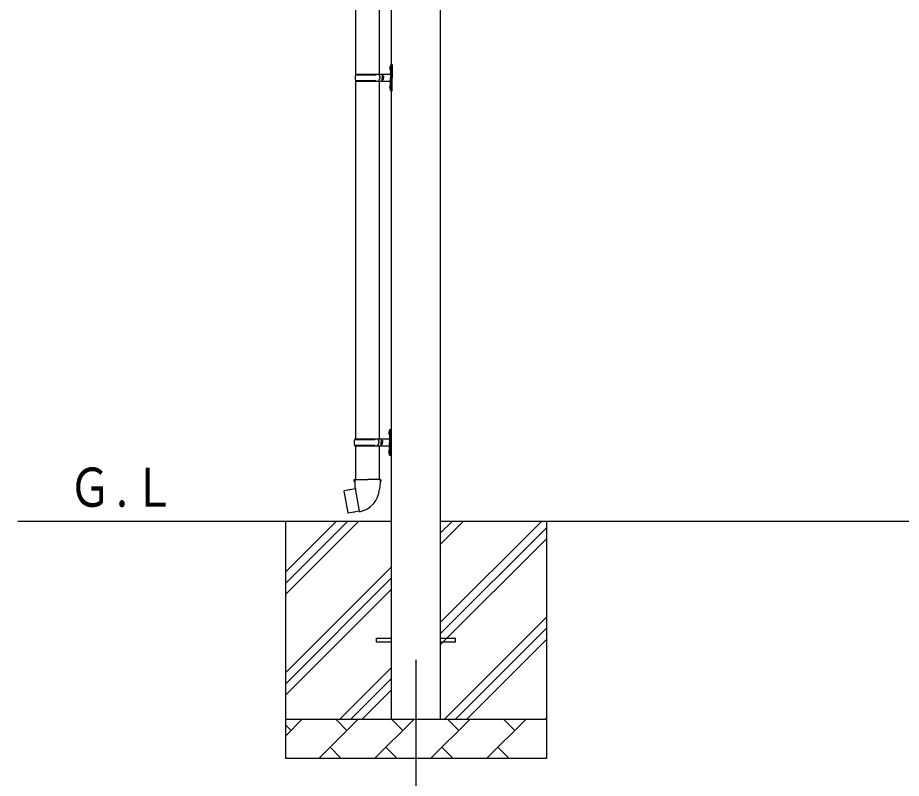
# Model space of a CAD drawing. Units: millimetres, scale not verified. Extents: x -12615 to 12615, y -8910 to 8910.
# Drawn here: x -1550 to 684, y -5632 to -3708 of the extents above; entities that cross this region are included whole.
import ezdxf
from ezdxf.enums import TextEntityAlignment as Align

# ---------------------------------------------------------------- set-up
doc = ezdxf.new("R2010")
doc.units = ezdxf.units.MM
doc.header["$LTSCALE"] = 40
for name, color, linetype in [('0-3_YKK_12', 2, 'Continuous'), ('0-4_YKK_13', 4, 'Continuous'), ('0-5_YKK_A1', 4, 'Continuous')]:
    doc.layers.add(name, color=color, linetype=linetype)
doc.styles.add('ＭＳ ゴシック', font='')
doc.styles.get('ＭＳ ゴシック').set_extended_font_data('MS Gothic')

msp = doc.modelspace()

# ---------------------------------------------------------------- linework, layer by layer
at = {"layer": '0-3_YKK_12'}
msp.add_line((-543.18, -5332.18), (-543.18, -5832.18), dxfattribs=at)
at = {"layer": '0-4_YKK_13'}
for p, q in [((-695.68, -2946.18), (-695.68, -3850.68)), ((-635.68, -2946.18), (-635.68, -3850.68)), ((-609.48, -3833.54), (-607.43, -3834.53)), ((-608.21, -3831.53), (-607.58, -3831.53)), ((-608.21, -3831.53), (-608.21, -3839.83)), ((-608.21, -3839.83), (-607.58, -3839.83)), ((-607.58, -3831.53), (-607.58, -3839.83)), ((-607.58, -3831.53), (-607.18, -3831.93)), ((-607.58, -3839.83), (-607.18, -3839.43)), ((-607.43, -3834.53), (-606.82, -3835.68)), ((-607.18, -3827.68), (-604.18, -3826.18)), ((-607.18, -3827.68), (-607.18, -3859.68)), ((-607.18, -3831.93), (-607.18, -3839.43)), ((-604.18, -3826.18), (-604.18, -3859.68)), ((-604.18, -3826.18), (-603.18, -3826.18)), ((-603.18, -3826.18), (-603.18, -3859.68)), ((-696.18, -3852.68), (-645.84, -3852.68)), ((-695.18, -3850.68), (-609.18, -3850.68)), ((-695.18, -3850.68), (-695.18, -3852.68)), ((-636.18, -3850.68), (-636.18, -3855.18)), ((-636.18, -3855.18), (-634.18, -3855.18)), ((-636.18, -3868.68), (-636.18, -3864.18)), ((-636.18, -3864.18), (-634.18, -3864.18)), ((-634.18, -3855.18), (-634.18, -3859.68)), ((-634.18, -3864.18), (-634.18, -3859.68)), ((-628.18, -3850.68), (-628.18, -3859.68)), ((-628.18, -3855.18), (-625.18, -3855.18)), ((-628.18, -3868.68), (-628.18, -3859.68)), ((-628.18, -3864.18), (-625.18, -3864.18)), ((-625.18, -3855.18), (-625.18, -3859.68)), ((-625.18, -3864.18), (-625.18, -3859.68)), ((-607.18, -3891.68), (-607.18, -3859.68)), ((-604.18, -3893.18), (-604.18, -3859.68)), ((-603.18, -3893.18), (-603.18, -3859.68)), ((-696.18, -3866.68), (-645.84, -3866.68)), ((-695.68, -3868.68), (-695.68, -4773.18)), ((-695.18, -3868.68), (-695.18, -3866.68)), ((-695.18, -3868.68), (-609.18, -3868.68)), ((-635.68, -3868.68), (-635.68, -4773.18)), ((-609.48, -3881.54), (-607.43, -3882.53)), ((-608.21, -3879.53), (-607.58, -3879.53)), ((-608.21, -3879.53), (-608.21, -3887.83)), ((-607.58, -3879.53), (-607.58, -3887.83)), ((-607.58, -3879.53), (-607.18, -3879.93)), ((-607.43, -3882.53), (-606.82, -3883.68)), ((-607.18, -3879.93), (-607.18, -3887.43)), ((-608.21, -3887.83), (-607.58, -3887.83)), ((-607.58, -3887.83), (-607.18, -3887.43)), ((-607.18, -3891.68), (-604.18, -3893.18)), ((-604.18, -3893.18), (-603.18, -3893.18)), ((-611.98, -4756.04), (-609.93, -4757.03)), ((-610.71, -4754.03), (-610.08, -4754.03)), ((-610.71, -4754.03), (-610.71, -4762.33)), ((-610.08, -4754.03), (-610.08, -4762.33)), ((-610.08, -4754.03), (-609.68, -4754.43)), ((-609.93, -4757.03), (-609.32, -4758.18)), ((-609.68, -4750.18), (-606.68, -4748.68)), ((-609.68, -4750.18), (-609.68, -4782.18)), ((-609.68, -4754.43), (-609.68, -4761.93)), ((-606.68, -4748.68), (-606.68, -4782.18)), ((-606.68, -4748.68), (-605.68, -4748.68)), ((-605.68, -4748.68), (-605.68, -4782.18)), ((-698.68, -4775.18), (-648.34, -4775.18)), ((-697.68, -4773.18), (-611.68, -4773.18)), ((-697.68, -4773.18), (-697.68, -4775.18)), ((-638.68, -4773.18), (-638.68, -4777.68)), ((-638.68, -4777.68), (-636.68, -4777.68)), ((-636.68, -4777.68), (-636.68, -4782.18)), ((-630.68, -4773.18), (-630.68, -4782.18)), ((-630.68, -4777.68), (-627.68, -4777.68)), ((-627.68, -4777.68), (-627.68, -4782.18)), ((-610.71, -4762.33), (-610.08, -4762.33)), ((-610.08, -4762.33), (-609.68, -4761.93)), ((-698.68, -4789.18), (-648.34, -4789.18)), ((-697.68, -4791.18), (-697.68, -4789.18)), ((-697.68, -4791.18), (-611.68, -4791.18)), ((-695.68, -4791.18), (-695.68, -4876.11)), ((-638.68, -4791.18), (-638.68, -4786.68)), ((-638.68, -4786.68), (-636.68, -4786.68)), ((-636.68, -4786.68), (-636.68, -4782.18)), ((-635.68, -4791.18), (-635.68, -4876.11)), ((-630.68, -4791.18), (-630.68, -4782.18)), ((-630.68, -4786.68), (-627.68, -4786.68)), ((-627.68, -4786.68), (-627.68, -4782.18)), ((-610.71, -4802.03), (-610.08, -4802.03)), ((-610.71, -4802.03), (-610.71, -4810.33)), ((-610.08, -4802.03), (-610.08, -4810.33)), ((-610.08, -4802.03), (-609.68, -4802.43)), ((-609.68, -4814.18), (-609.68, -4782.18)), ((-609.68, -4802.43), (-609.68, -4809.93)), ((-606.68, -4815.68), (-606.68, -4782.18)), ((-605.68, -4815.68), (-605.68, -4782.18)), ((-611.98, -4804.04), (-609.93, -4805.03)), ((-610.71, -4810.33), (-610.08, -4810.33)), ((-610.08, -4810.33), (-609.68, -4809.93)), ((-609.93, -4805.03), (-609.32, -4806.18)), ((-609.68, -4814.18), (-606.68, -4815.68)), ((-606.68, -4815.68), (-605.68, -4815.68)), ((-697.53, -4876.11), (-699.68, -4876.89)), ((-699.68, -4876.89), (-699.68, -4880.51)), ((-699.68, -4880.51), (-697.44, -4881.33)), ((-697.53, -4876.11), (-665.68, -4876.11)), ((-697.53, -4876.11), (-697.44, -4881.33)), ((-697.44, -4881.33), (-697.18, -4896.11)), ((-633.83, -4876.11), (-665.68, -4876.11)), ((-631.68, -4880.51), (-633.92, -4881.33)), ((-633.83, -4876.11), (-631.68, -4876.89)), ((-631.68, -4876.89), (-631.68, -4880.51)), ((-724.14, -4904.56), (-724.95, -4905.73)), ((-724.95, -4905.73), (-715.32, -4960.29)), ((-696.27, -4899.31), (-724.14, -4904.56)), ((-711.39, -4901.96), (-711.61, -4902.2)), ((-697.18, -4896.11), (-695.83, -4898.11)), ((-685.91, -4956.61), (-696.05, -4899.13)), ((-696.02, -4898.31), (-696.02, -4899.02)), ((-695.83, -4898.11), (-695.86, -4898.12)), ((-635.49, -4898.05), (-635.56, -4900.21)), ((-634.18, -4896.11), (-635.49, -4898.05)), ((-685.61, -4957.37), (-685.85, -4956.71)), ((-701.3, -4959.2), (-701.58, -4959.05)), ((-643.18, -5277.68), (-605.68, -5277.68)), ((-643.18, -5286.68), (-643.18, -5277.68)), ((-643.18, -5286.68), (-605.68, -5286.68)), ((-480.68, -5277.68), (-443.18, -5277.68)), ((-480.68, -5286.68), (-443.18, -5286.68)), ((-443.18, -5286.68), (-443.18, -5277.68))]:
    msp.add_line(p, q, dxfattribs=at)
for points in [[(-609.48, -3837.83), (-607.43, -3836.83), (-606.82, -3835.68)], [(-609.48, -3885.83), (-607.43, -3884.83), (-606.82, -3883.68)], [(-611.98, -4760.33), (-609.93, -4759.33), (-609.32, -4758.18)], [(-611.98, -4808.33), (-609.93, -4807.33), (-609.32, -4806.18)], [(-633.83, -4876.11), (-633.92, -4881.33), (-634.18, -4896.11)], [(-709.15, -4901.74), (-709.43, -4901.59), (-711.39, -4901.96)], [(-686.18, -4956.51), (-714.16, -4961.11), (-715.32, -4960.29)], [(-699.12, -4958.64), (-699.33, -4958.88), (-701.3, -4959.2)]]:
    msp.add_lwpolyline(points, dxfattribs=at)
for centre, radius, start, end in [((-603.88, -3835.68), 6, 136.21765, 223.78235), ((-647.43, -3859.68), 49.25, 171.82876, 180.00002), ((-647.43, -3859.68), 49.25, 180.00002, 188.17127), ((-645.84, -3850.68), 2, 270, 359.99998), ((-609.18, -3848.68), 2, 270, 359.99998), ((-645.84, -3868.68), 2, 0.00005, 90.00004), ((-603.88, -3883.68), 6, 136.21765, 223.78235), ((-609.18, -3870.68), 2, 0.00005, 90.00004), ((-606.38, -4758.18), 6, 136.21765, 223.78235), ((-649.93, -4782.18), 49.25, 171.82876, 180.00002), ((-648.34, -4773.18), 2, 270, 359.99998), ((-611.68, -4771.18), 2, 270, 359.99998), ((-649.93, -4782.18), 49.25, 180.00002, 188.17127), ((-648.34, -4791.18), 2, 0.00005, 90.00004), ((-606.38, -4806.18), 6, 136.21765, 223.78235), ((-611.68, -4793.18), 2, 0.00005, 90.00004), ((-696.32, -4899.02), 0.3, 280.66842, 0), ((-695.82, -4898.31), 0.2, 100, 180), ((-695.83, -4898.11), 60.3, 279.96938, 358), ((-686.13, -4956.81), 0.3, 20, 99.33158), ((-685.42, -4957.3), 0.2, 200, 279.96938)]:
    msp.add_arc(centre, radius, start, end, dxfattribs=at)
at = {"layer": '0-5_YKK_A1'}
for p, q in [((-605.68, -2685.18), (-605.68, -5482.18)), ((-480.68, -5482.18), (-480.68, -2685.18)), ((-605.68, -4982.18), (-1549.84, -4982.18)), ((-873.18, -4982.18), (-873.18, -5582.18)), ((-873.18, -5167.23), (-688.13, -4982.18)), ((-873.18, -5138.95), (-716.41, -4982.18)), ((-873.18, -5110.67), (-744.69, -4982.18)), ((2494.32, -4982.18), (-480.68, -4982.18)), ((-480.68, -5237.28), (-225.58, -4982.18)), ((-480.68, -5039.29), (-423.57, -4982.18)), ((-480.68, -5011.01), (-451.85, -4982.18)), ((-480.68, -5265.57), (-213.18, -4998.07)), ((-213.18, -4982.18), (-213.18, -5582.18)), ((-480.68, -5293.85), (-213.18, -5026.35)), ((-873.18, -5365.22), (-605.68, -5097.72)), ((-873.18, -5393.51), (-605.68, -5126.01)), ((-873.18, -5421.79), (-605.68, -5154.29)), ((-471.02, -5482.18), (-213.18, -5224.34)), ((-442.73, -5482.18), (-213.18, -5252.62)), ((-414.45, -5482.18), (-213.18, -5280.91)), ((-735.58, -5482.18), (-605.68, -5352.28)), ((-707.29, -5482.18), (-605.68, -5380.57)), ((-679.01, -5482.18), (-605.68, -5408.85)), ((-873.18, -5482.18), (-213.18, -5482.18)), ((-873.18, -5525.08), (-830.28, -5482.18)), ((-788.86, -5582.18), (-688.86, -5482.18)), ((-717.42, -5510.74), (-745.97, -5482.18)), ((-647.44, -5582.18), (-547.44, -5482.18)), ((-575.99, -5510.74), (-604.55, -5482.18)), ((-506.02, -5582.18), (-406.02, -5482.18)), ((-434.57, -5510.74), (-463.13, -5482.18)), ((-364.6, -5582.18), (-264.6, -5482.18)), ((-293.15, -5510.74), (-321.7, -5482.18)), ((-216.46, -5482.18), (-213.18, -5478.9)), ((-858.84, -5510.74), (-873.18, -5496.4)), ((-760.31, -5553.63), (-731.75, -5582.18)), ((-618.89, -5553.63), (-590.33, -5582.18)), ((-477.47, -5553.63), (-448.91, -5582.18)), ((-336.04, -5553.63), (-307.49, -5582.18)), ((-213.18, -5582.18), (-873.18, -5582.18))]:
    msp.add_line(p, q, dxfattribs=at)

# ---------------------------------------------------------------- texts
at = {"layer": '0-5_YKK_A1', "style": 'ＭＳ ゴシック', "width": 0.8}
msp.add_text('Ｇ.Ｌ', height=98.97, dxfattribs=at).set_placement((-1421.05, -4974.69), align=Align.BOTTOM_LEFT)

doc.saveas('drawing.dxf')
